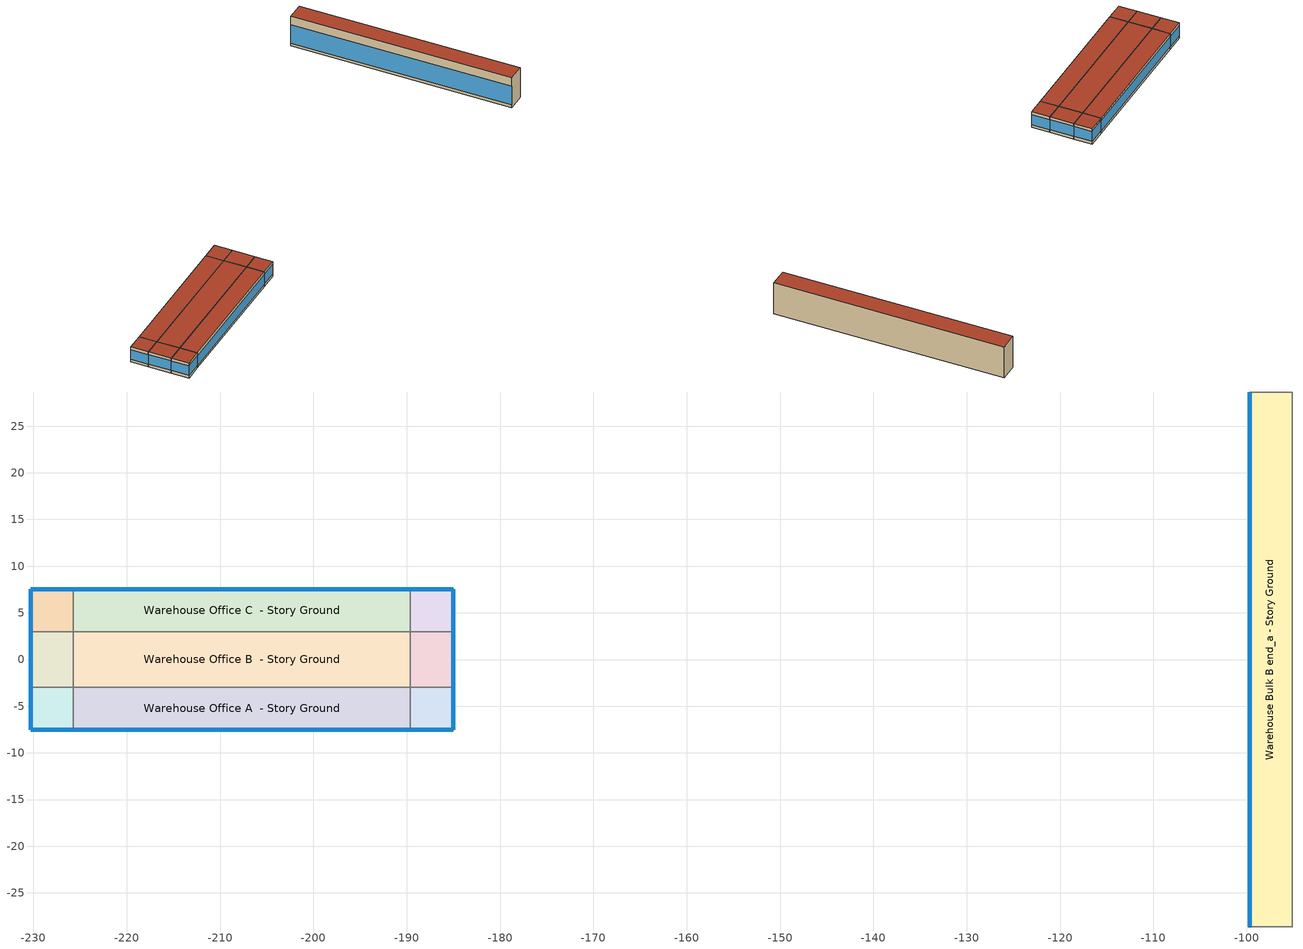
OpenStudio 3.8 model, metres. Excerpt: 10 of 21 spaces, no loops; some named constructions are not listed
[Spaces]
Warehouse Bulk B end_a - Story Ground
 floor ground (Foundation F 126 Perim 5732 Area 26207): -99.7,-28.66 -99.7,28.66 -95.12,28.66 -95.12,-28.66 z0
 wall outside: -99.7,28.66 -99.7,-28.66 z0:8.53
 wall to Warehouse Bulk C end_a - Story Ground: -95.12,28.66 -99.7,28.66 z0:8.53
 wall to Warehouse Bulk B  - Story Ground: -95.12,-28.66 -95.12,28.66 z0:8.53
 wall to Warehouse Bulk A end_a - Story Ground: -99.7,-28.66 -95.12,-28.66 z0:8.53
 window (Window U-0.91 SHGC 0.68): -99.7,28.63 -99.7,-28.63 z0.76:6.14
 roof outside: -95.12,-28.66 -95.12,28.66 -99.7,28.66 -99.7,-28.66 z8.53
Warehouse Office A end_a - Story Ground
 floor ground (Foundation F 126 Perim 914 Area 209): -230.3,-7.54 -230.3,-2.97 -225.73,-2.97 -225.73,-7.54 z0
 wall outside: -230.3,-2.97 -230.3,-7.54 -225.73,-7.54 z0:4.27
 wall to Warehouse Office B end_a - Story Ground: -225.73,-2.97 -230.3,-2.97 z0:4.27
 wall to Warehouse Office A  - Story Ground: -225.73,-7.54 -225.73,-2.97 z0:4.27
 window (Window U-0.91 SHGC 0.68): -230.28,-7.54 -225.75,-7.54 / -230.3,-3 -230.3,-7.52 z0.76:3.48
 roof outside: -225.73,-7.54 -225.73,-2.97 -230.3,-2.97 -230.3,-7.54 z4.27
Warehouse Office B end_a - Story Ground
 floor ground (Foundation F 126 Perim 594 Area 2717): -230.3,-2.97 -230.3,2.97 -225.73,2.97 -225.73,-2.97 z0
 wall outside: -230.3,2.97 -230.3,-2.97 z0:4.27
 wall to Warehouse Office C end_a - Story Ground: -225.73,2.97 -230.3,2.97 z0:4.27
 wall to Warehouse Office B  - Story Ground: -225.73,-2.97 -225.73,2.97 z0:4.27
 window (Window U-0.91 SHGC 0.68): -230.3,2.95 -230.3,-2.95 z0.76:3.47
 roof outside: -225.73,-2.97 -225.73,2.97 -230.3,2.97 -230.3,-2.97 z4.27
Warehouse Office C end_a - Story Ground
 floor ground (Foundation F 126 Perim 914 Area 209): -230.3,2.97 -230.3,7.54 -225.73,7.54 -225.73,2.97 z0
 wall outside: -225.73,7.54 -230.3,7.54 -230.3,2.97 z0:4.27
 wall to Warehouse Office C  - Story Ground: -225.73,2.97 -225.73,7.54 z0:4.27
 window (Window U-0.91 SHGC 0.68): -230.3,7.52 -230.3,3 / -225.75,7.54 -230.28,7.54 z0.76:3.48
 roof outside: -225.73,2.97 -225.73,7.54 -230.3,7.54 -230.3,2.97 z4.27
Warehouse Office A  - Story Ground
 floor ground (Foundation F 126 Perim 3612 Area 16512): -225.73,-7.54 -225.73,-2.97 -189.61,-2.97 -189.61,-7.54 z0
 wall outside: -225.73,-7.54 -189.61,-7.54 z0:4.27
 wall to Warehouse Office B  - Story Ground: -189.61,-2.97 -225.73,-2.97 z0:4.27
 wall to Warehouse Office A end_b - Story Ground: -189.61,-7.54 -189.61,-2.97 z0:4.27
 window (Window U-0.91 SHGC 0.68): -225.7,-7.54 -189.64,-7.54 z0.76:3.45
 roof outside: -189.61,-7.54 -189.61,-2.97 -225.73,-2.97 -225.73,-7.54 z4.27
Warehouse Office B  - Story Ground
 floor ground (Foundation F 126 Perim 0 Area 21463): -225.73,-2.97 -225.73,2.97 -189.61,2.97 -189.61,-2.97 z0
 wall to Warehouse Office C  - Story Ground: -189.61,2.97 -225.73,2.97 z0:4.27
 wall to Warehouse Office B end_b - Story Ground: -189.61,-2.97 -189.61,2.97 z0:4.27
 roof outside: -189.61,-2.97 -189.61,2.97 -225.73,2.97 -225.73,-2.97 z4.27
Warehouse Office C  - Story Ground
 floor ground (Foundation F 126 Perim 3612 Area 16512): -225.73,2.97 -225.73,7.54 -189.61,7.54 -189.61,2.97 z0
 wall outside: -189.61,7.54 -225.73,7.54 z0:4.27
 wall to Warehouse Office C end_b - Story Ground: -189.61,2.97 -189.61,7.54 z0:4.27
 window (Window U-0.91 SHGC 0.68): -189.64,7.54 -225.7,7.54 z0.76:3.45
 roof outside: -189.61,2.97 -189.61,7.54 -225.73,7.54 -225.73,2.97 z4.27
Warehouse Office A end_b - Story Ground
 floor ground (Foundation F 126 Perim 914 Area 209): -189.61,-7.54 -189.61,-2.97 -185.04,-2.97 -185.04,-7.54 z0
 wall outside: -189.61,-7.54 -185.04,-7.54 -185.04,-2.97 z0:4.27
 wall to Warehouse Office B end_b - Story Ground: -185.04,-2.97 -189.61,-2.97 z0:4.27
 window (Window U-0.91 SHGC 0.68): -189.59,-7.54 -185.07,-7.54 / -185.04,-7.52 -185.04,-3 z0.76:3.48
 roof outside: -185.04,-7.54 -185.04,-2.97 -189.61,-2.97 -189.61,-7.54 z4.27
Warehouse Office B end_b - Story Ground
 floor ground (Foundation F 126 Perim 594 Area 2717): -189.61,-2.97 -189.61,2.97 -185.04,2.97 -185.04,-2.97 z0
 wall outside: -185.04,-2.97 -185.04,2.97 z0:4.27
 wall to Warehouse Office C end_b - Story Ground: -185.04,2.97 -189.61,2.97 z0:4.27
 window (Window U-0.91 SHGC 0.68): -185.04,-2.95 -185.04,2.95 z0.76:3.47
 roof outside: -185.04,-2.97 -185.04,2.97 -189.61,2.97 -189.61,-2.97 z4.27
Warehouse Office C end_b - Story Ground
 floor ground (Foundation F 126 Perim 914 Area 209): -189.61,2.97 -189.61,7.54 -185.04,7.54 -185.04,2.97 z0
 wall outside: -185.04,2.97 -185.04,7.54 -189.61,7.54 z0:4.27
 window (Window U-0.91 SHGC 0.68): -185.07,7.54 -189.59,7.54 / -185.04,3 -185.04,7.52 z0.76:3.48
 roof outside: -185.04,2.97 -185.04,7.54 -189.61,7.54 -189.61,2.97 z4.27
[Schedule:Ruleset]
Name | Default Day Schedule | Summer Design Day Schedule | Winter Design Day Schedule
Warehouse Bldg Occ | Warehouse Bldg Occ Default | Warehouse Bldg Occ Summer Design Day | Warehouse Bldg Occ Winter Design Day
Warehouse Activity | Warehouse Activity Default | Warehouse Activity Summer Design Day | Warehouse Activity Winter Design Day
Warehouse BLDG_LIGHT_STORAGE_SCH | Warehouse BLDG_LIGHT_STORAGE_SCH Default | Warehouse BLDG_LIGHT_STORAGE_SCH Summer Design Day | Warehouse BLDG_LIGHT_STORAGE_SCH Winter Design Day
Warehouse Bldg Equip | Warehouse Bldg Equip Default | Warehouse Bldg Equip Summer Design Day | Warehouse Bldg Equip Winter Design Day
Clothing Schedule | Clothing Schedule Default Winter Clothes
Warehouse BLDG_LIGHT_OFFICE_SCH | Warehouse BLDG_LIGHT_OFFICE_SCH Default | Warehouse BLDG_LIGHT_OFFICE_SCH Summer Design Day | Warehouse BLDG_LIGHT_OFFICE_SCH Winter Design Day
Warehouse Office_Plug_SCH | Warehouse Office_Plug_SCH Default | Warehouse Office_Plug_SCH Summer Design Day | Warehouse Office_Plug_SCH Winter Design Day
[Schedule:Day]
Warehouse Bldg Occ Default: Average, 8, 15, 0, 8, 30, 0.0375, 8, 45, 0.075, 9, 0, 0.1125, 9, 15, 0.15, 9, 30, 0.2875, 9, 45, 0.425, 10, 0, 0.5625, 10, 15, 0.7, 10, 30, 0.75, 10, 45, 0.8, 11, 0, 0.85, 11, 15, 0.9, 15, 37, 0.9, 15, 52, 0.8, 16, 7, 0.7, 16, 22, 0.6, 16, 37, 0.5, 16, 52, 0.5875, 17, 7, 0.675, 17, 22, 0.7625, 17, 37, 0.85, 22, 0, 0.85, 22, 15, 0.6875, 22, 30, 0.525, 22, 45, 0.3625, 23, 0, 0.2, 23, 15, 0.15, 23, 30, 0.1, 23, 45, 0.05, 24, 0, 0
Warehouse Bldg Occ Summer Design Day; Warehouse BLDG_LIGHT_STORAGE_SCH Summer Design Day; Always On Default; Clothing Schedule Default Winter Clothes; Warehouse BLDG_LIGHT_OFFICE_SCH Summer Design Day; Warehouse Office_Plug_SCH Summer Design Day: 24, 0, 1
Warehouse Bldg Occ Winter Design Day; Warehouse BLDG_LIGHT_STORAGE_SCH Winter Design Day; Work Efficiency Schedule Default; Warehouse BLDG_LIGHT_OFFICE_SCH Winter Design Day; Warehouse Office_Plug_SCH Winter Design Day: 24, 0, 0
Warehouse Bldg Occ WntrDsn|Wknd Day: Average, 9, 45, 0, 24, 0, 0
Warehouse Activity Default; autogen Warehouse Activity 0_day_sch: Average, 24, 0, 120
Warehouse Activity Winter Design Day; Warehouse Activity Summer Design Day: 24, 0, 120
Warehouse BLDG_LIGHT_STORAGE_SCH Default: Average, 9, 45, 0.1, 24, 0, 0.1
Warehouse BLDG_LIGHT_STORAGE_SCH Wkdy Day: Average, 0, 15, 0.475, 0, 30, 0.35, 0, 45, 0.225, 1, 0, 0.1, 8, 15, 0.1, 8, 30, 0.225, 8, 45, 0.35, 9, 0, 0.475, 9, 15, 0.6, 9, 30, 0.6375, 9, 45, 0.675, 10, 0, 0.7125, 10, 15, 0.75, 10, 30, 0.775, 10, 45, 0.8, 11, 0, 0.825, 11, 15, 0.85, 22, 0, 0.85, 22, 15, 0.825, 22, 30, 0.8, 22, 45, 0.775, 23, 0, 0.75, 23, 15, 0.7125, 23, 30, 0.675, 23, 45, 0.6375, 24, 0, 0.6
Warehouse Bldg Equip Default: Average, 9, 45, 0.25, 23, 30, 1, 24, 0, 0.25
Warehouse Bldg Equip Summer Design Day; Warehouse Bldg Equip Winter Design Day: 8, 0, 0.25, 17, 0, 1, 24, 0, 0.25
Warehouse Bldg Equip Wknd|Hol Day: Average, 9, 45, 0.25, 24, 0, 0.25
Clothing Schedule Summer Clothes: 24, 0, 0.5
Air Velocity Schedule Default: 24, 0, 0.2
Warehouse BLDG_LIGHT_OFFICE_SCH Default: Average, 9, 45, 0.18, 24, 0, 0.18
Warehouse BLDG_LIGHT_OFFICE_SCH Wkdy Day: Average, 0, 15, 0.436345, 0, 30, 0.350897, 0, 45, 0.265448, 1, 0, 0.18, 7, 15, 0.18, 7, 30, 0.184186, 7, 45, 0.188371, 8, 0, 0.192556, 8, 15, 0.196742, 8, 30, 0.237373, 8, 45, 0.278005, 9, 0, 0.318636, 9, 15, 0.359268, 9, 30, 0.434115, 9, 45, 0.508963, 10, 0, 0.583811, 10, 15, 0.658658, 15, 37, 0.658658, 15, 52, 0.639412, 16, 7, 0.620165, 16, 22, 0.600919, 16, 37, 0.581672, 16, 52, 0.600919, 17, 7, 0.620165, 17, 22, 0.639412, 17, 37, 0.658658, 23, 0, 0.658658, 23, 15, 0.624442, 23, 30, 0.590226, 23, 45, 0.55601, 24, 0, 0.521794
Warehouse Office_Plug_SCH Default: Average, 9, 45, 0.25545, 24, 0, 0.25545
Warehouse Office_Plug_SCH Wkdy Day: Average, 0, 15, 0.427371, 0, 30, 0.370064, 0, 45, 0.312757, 1, 0, 0.25545, 7, 15, 0.25545, 7, 30, 0.264289, 7, 45, 0.273128, 8, 0, 0.281967, 8, 15, 0.290807, 8, 30, 0.339274, 8, 45, 0.387742, 9, 0, 0.43621, 9, 15, 0.484677, 9, 30, 0.605847, 9, 45, 0.727016, 10, 0, 0.848186, 10, 15, 0.969355, 23, 0, 0.969355, 23, 15, 0.848186, 23, 30, 0.727016, 23, 45, 0.605847, 24, 0, 0.484677
Building Hours of Operation NonResidential Sunday: 9, 45, 0, 21, 0, 1, 24, 0, 0
autogen Warehouse ClgSetp BulkStorage 0_day_sch: Average, 24, 0, 50
autogen Warehouse HtgSetp BulkStorage 0_day_sch: Average, 24, 0, 16.1111
[Schedule:Rule] Rule Order=0
Schedule Rule 1: Schedule Ruleset=Warehouse Bldg Occ; Day Schedule=Warehouse Bldg Occ WntrDsn|Wknd Day; Apply Sunday=Yes; Apply Saturday=Yes; Date Specification Type=DateRange; Start Month=1; Start Day=1; End Month=12; End Day=31
Schedule Rule 2: Schedule Ruleset=Warehouse BLDG_LIGHT_STORAGE_SCH; Day Schedule=Warehouse BLDG_LIGHT_STORAGE_SCH Wkdy Day; Date Specification Type=DateRange; Start Month=1; Start Day=1; End Month=12; End Day=31; Apply Monday=Yes; Apply Tuesday=Yes; Apply Wednesday=Yes; Apply Thursday=Yes; Apply Friday=Yes
Schedule Rule 4: Schedule Ruleset=Warehouse Bldg Equip; Day Schedule=Warehouse Bldg Equip Wknd|Hol Day; Apply Sunday=Yes; Apply Saturday=Yes; Date Specification Type=DateRange; Start Month=1; Start Day=1; End Month=12; End Day=31
Schedule Rule 5: Schedule Ruleset=Clothing Schedule; Day Schedule=Clothing Schedule Summer Clothes; Date Specification Type=DateRange; Start Month=5; Start Day=1; End Month=9; End Day=30
Schedule Rule 6: Schedule Ruleset=Warehouse BLDG_LIGHT_OFFICE_SCH; Day Schedule=Warehouse BLDG_LIGHT_OFFICE_SCH Wkdy Day; Date Specification Type=DateRange; Start Month=1; Start Day=1; End Month=12; End Day=31; Apply Monday=Yes; Apply Tuesday=Yes; Apply Wednesday=Yes; Apply Thursday=Yes; Apply Friday=Yes
Schedule Rule 7: Schedule Ruleset=Warehouse Office_Plug_SCH; Day Schedule=Warehouse Office_Plug_SCH Wkdy Day; Date Specification Type=DateRange; Start Month=1; Start Day=1; End Month=12; End Day=31; Apply Monday=Yes; Apply Tuesday=Yes; Apply Wednesday=Yes; Apply Thursday=Yes; Apply Friday=Yes
autogen Warehouse Activity 0: Schedule Ruleset=Warehouse Activity; Day Schedule=autogen Warehouse Activity 0_day_sch; Apply Sunday=Yes; Apply Saturday=Yes; Date Specification Type=SpecificDates; Apply Monday=Yes; Apply Tuesday=Yes; Apply Wednesday=Yes; Apply Thursday=Yes; Apply Friday=Yes; Specific Month 1=1; Specific Day 1=6; Specific Month 2=1; Specific Day 2=7; Specific Month 3=1; Specific Day 3=13; Specific Month 4=1; Specific Day 4=14; Specific Month 5=1; Specific Day 5=20; Specific Month 6=1; Specific Day 6=21; Specific Month 7=1; Specific Day 7=27; Specific Month 8=1; Specific Day 8=28; Specific Month 9=2; Specific Day 9=3; Specific Month 10=2; Specific Day 10=4; Specific Month 11=2; Specific Day 11=10; Specific Month 12=2; Specific Day 12=11; Specific Month 13=2; Specific Day 13=17; Specific Month 14=2; Specific Day 14=18; Specific Month 15=2; Specific Day 15=24; Specific Month 16=2; Specific Day 16=25; Specific Month 17=3; Specific Day 17=3; Specific Month 18=3; Specific Day 18=4; Specific Month 19=3; Specific Day 19=10; Specific Month 20=3; Specific Day 20=11; Specific Month 21=3; Specific Day 21=17; Specific Month 22=3; Specific Day 22=18; Specific Month 23=3; Specific Day 23=24; Specific Month 24=3; Specific Day 24=25; Specific Month 25=3; Specific Day 25=31; Specific Month 26=4; Specific Day 26=1; Specific Month 27=4; Specific Day 27=7; Specific Month 28=4; Specific Day 28=8; Specific Month 29=4; Specific Day 29=14; Specific Month 30=4; Specific Day 30=15; Specific Month 31=4; Specific Day 31=21; Specific Month 32=4; Specific Day 32=22; Specific Month 33=4; Specific Day 33=28; Specific Month 34=4; Specific Day 34=29; Specific Month 35=5; Specific Day 35=5; Specific Month 36=5; Specific Day 36=6; Specific Month 37=5; Specific Day 37=12; Specific Month 38=5; Specific Day 38=13; Specific Month 39=5; Specific Day 39=19; Specific Month 40=5; Specific Day 40=20; Specific Month 41=5; Specific Day 41=26; Specific Month 42=5; Specific Day 42=27; Specific Month 43=6; Specific Day 43=2; Specific Month 44=6; Specific Day 44=3; Specific Month 45=6; Specific Day 45=9; Specific Month 46=6; Specific Day 46=10; Specific Month 47=6; Specific Day 47=16; Specific Month 48=6; Specific Day 48=17; Specific Month 49=6; Specific Day 49=23; Specific Month 50=6; Specific Day 50=24; Specific Month 51=6; Specific Day 51=30; Specific Month 52=7; Specific Day 52=1; Specific Month 53=7; Specific Day 53=7; Specific Month 54=7; Specific Day 54=8; Specific Month 55=7; Specific Day 55=14; Specific Month 56=7; Specific Day 56=15; Specific Month 57=7; Specific Day 57=21; Specific Month 58=7; Specific Day 58=22; Specific Month 59=7; Specific Day 59=28; Specific Month 60=7; Specific Day 60=29; Specific Month 61=8; Specific Day 61=4; Specific Month 62=8; Specific Day 62=5; Specific Month 63=8; Specific Day 63=11; Specific Month 64=8; Specific Day 64=12; Specific Month 65=8; Specific Day 65=18; Specific Month 66=8; Specific Day 66=19; Specific Month 67=8; Specific Day 67=25; Specific Month 68=8; Specific Day 68=26; Specific Month 69=9; Specific Day 69=1; Specific Month 70=9; Specific Day 70=2; Specific Month 71=9; Specific Day 71=8; Specific Month 72=9; Specific Day 72=9; Specific Month 73=9; Specific Day 73=15; Specific Month 74=9; Specific Day 74=16; Specific Month 75=9; Specific Day 75=22; Specific Month 76=9; Specific Day 76=23; Specific Month 77=9; Specific Day 77=29; Specific Month 78=9; Specific Day 78=30; Specific Month 79=10; Specific Day 79=6; Specific Month 80=10; Specific Day 80=7; Specific Month 81=10; Specific Day 81=13; Specific Month 82=10; Specific Day 82=14; Specific Month 83=10; Specific Day 83=20; Specific Month 84=10; Specific Day 84=21; Specific Month 85=10; Specific Day 85=27; Specific Month 86=10; Specific Day 86=28; Specific Month 87=11; Specific Day 87=3; Specific Month 88=11; Specific Day 88=4; Specific Month 89=11; Specific Day 89=10; Specific Month 90=11; Specific Day 90=11; Specific Month 91=11; Specific Day 91=17; Specific Month 92=11; Specific Day 92=18; Specific Month 93=11; Specific Day 93=24; Specific Month 94=11; Specific Day 94=25; Specific Month 95=12; Specific Day 95=1; Specific Month 96=12; Specific Day 96=2; Specific Month 97=12; Specific Day 97=8; Specific Month 98=12; Specific Day 98=9; Specific Month 99=12; Specific Day 99=15; Specific Month 100=12; Specific Day 100=16; Specific Month 101=12; Specific Day 101=22; Specific Month 102=12; Specific Day 102=23; Specific Month 103=12; Specific Day 103=29; Specific Month 104=12; Specific Day 104=30
